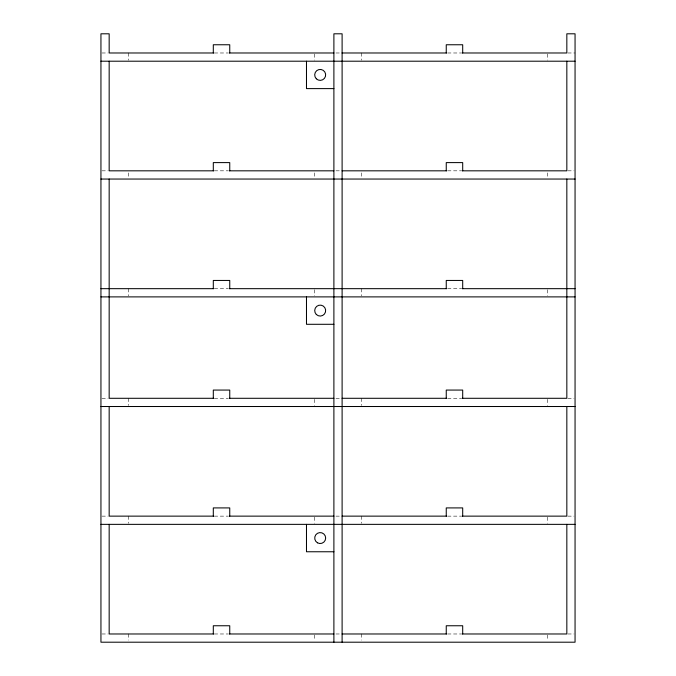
<?xml version="1.0" encoding="UTF-8"?>
<svg xmlns="http://www.w3.org/2000/svg" width="676" height="676" viewBox="0 0 676 676"><rect width="100%" height="100%" fill="white"/><g stroke="black" fill="none" stroke-linecap="round" stroke-linejoin="round"><path stroke-width="0.51" stroke-dasharray="3.38 2.54" d="M101.975 52.982L108.135 52.982M214.334 52.982L228.387 52.982M335.947 52.982L342.107 52.982M447.613 52.982L461.666 52.982M567.865 52.982L575.056 52.982M101.975 170.825L108.135 170.825M214.334 170.825L228.387 170.825M335.947 170.825L340.053 170.825M447.613 170.825L461.666 170.825M567.865 170.825L574.025 170.825M214.334 288.669L228.387 288.669M447.613 288.669L461.666 288.669M101.975 398.291L108.135 398.291M214.334 398.291L228.387 398.291M335.947 398.291L340.053 398.291M447.613 398.291L461.666 398.291M567.865 398.291L574.025 398.291M101.975 516.134L108.135 516.134M214.334 516.134L228.387 516.134M335.947 516.134L340.053 516.134M447.613 516.134L461.666 516.134M567.865 516.134L574.025 516.134M101.975 633.978L108.135 633.978M214.334 633.978L228.387 633.978M335.947 633.978L340.053 633.978M447.613 633.978L461.666 633.978M567.865 633.978L574.025 633.978M547.653 54.012L547.653 60.181M547.653 172.879L547.653 176.994M547.653 289.7L547.653 295.868M547.653 399.322L547.653 405.482M547.653 517.165L547.653 523.325M547.653 635.009L547.653 640.147M361.297 52.982L361.297 60.181M361.297 172.879L361.297 176.994M361.297 288.669L361.297 295.868M361.297 398.291L361.297 405.482M361.297 516.134L361.297 523.325M361.297 633.978L361.297 640.147M314.703 54.012L314.703 60.181M314.703 172.879L314.703 176.994M314.703 289.7L314.703 295.868M314.703 399.322L314.703 405.482M314.703 517.165L314.703 523.325M314.703 635.009L314.703 640.147M128.347 52.982L128.347 60.181M128.347 172.879L128.347 176.994M128.347 288.669L128.347 295.868M128.347 398.291L128.347 405.482M128.347 516.134L128.347 523.325M128.347 633.978L128.347 640.147"/><path stroke-width="1.01" d="M213.633 52.982L109.166 52.982L109.166 33.8L100.944 33.8L100.944 642.2L575.056 642.2L575.056 33.8L566.834 33.8L566.834 52.982L462.367 52.982M229.426 52.982L333.893 52.982M342.107 52.982L446.574 52.982M100.944 61.203L575.056 61.203M333.893 88.607L306.481 88.607L306.481 61.203M213.633 170.825L109.166 170.825L109.166 61.203M229.426 170.825L333.893 170.825M342.107 170.825L446.574 170.825M462.367 170.825L566.834 170.825L566.834 61.203M100.944 179.047L575.056 179.047M100.944 288.669L213.633 288.669M229.426 288.669L446.574 288.669M462.367 288.669L575.056 288.669M100.944 296.891L575.056 296.891M333.893 324.294L306.481 324.294L306.481 296.891M213.633 398.291L109.166 398.291L109.166 179.047M229.426 398.291L333.893 398.291M342.107 398.291L446.574 398.291M462.367 398.291L566.834 398.291L566.834 179.047M100.944 406.513L575.056 406.513M213.633 516.134L109.166 516.134L109.166 406.513M229.426 516.134L333.893 516.134M342.107 516.134L446.574 516.134M462.367 516.134L566.834 516.134L566.834 406.513M100.944 524.356L575.056 524.356M333.893 551.76L306.481 551.76L306.481 524.356M213.633 633.978L109.166 633.978L109.166 524.356M229.426 633.978L333.893 633.978M342.107 633.978L446.574 633.978M462.367 633.978L566.834 633.978L566.834 524.356M462.697 52.982L462.697 44.76L446.253 44.76L446.253 52.982M462.697 170.825L462.697 162.603L446.253 162.603L446.253 170.825M462.697 288.669L462.697 280.447L446.253 280.447L446.253 288.669M462.697 398.291L462.697 390.069L446.253 390.069L446.253 398.291M462.697 516.134L462.697 507.913L446.253 507.913L446.253 516.134M462.697 633.978L462.697 625.756L446.253 625.756L446.253 633.978M342.107 642.2L342.107 33.8L333.893 33.8L333.893 642.2M229.747 52.982L229.747 44.76L213.303 44.76L213.303 52.982M229.747 170.825L229.747 162.603L213.303 162.603L213.303 170.825M229.747 288.669L229.747 280.447L213.303 280.447L213.303 288.669M229.747 398.291L229.747 390.069L213.303 390.069L213.303 398.291M229.747 516.134L229.747 507.913L213.303 507.913L213.303 516.134M229.747 633.978L229.747 625.756L213.303 625.756L213.303 633.978M317.45 542.803A5.484 5.484 0 0 0 325.671 538.062A5.484 5.484 0 0 0 317.45 533.313A5.484 5.484 0 0 0 317.45 542.803M316.309 314.467A5.484 5.484 0 0 0 325.477 312.016A5.484 5.484 0 0 0 318.768 305.298A5.484 5.484 0 0 0 316.309 314.467M316.309 78.788A5.484 5.484 0 0 0 325.477 76.329A5.484 5.484 0 0 0 318.768 69.611A5.484 5.484 0 0 0 316.309 78.788"/></g></svg>
